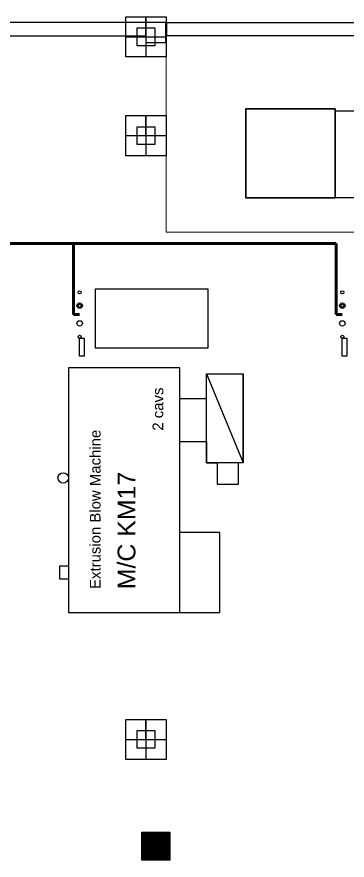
# Model space of a CAD drawing. Header units: millimetres. Extents: x -1052 to 3351, y 0 to 2015.
# Drawn here: x -470 to -415.2, y 1665.1 to 1805.3 of the extents above; entities that cross this region are included whole.
import ezdxf

# ---------------------------------------------------------------- set-up
doc = ezdxf.new("R2010")
doc.units = ezdxf.units.MM
for name, color, linetype, lineweight in [('AM_0', 7, 'Continuous', 25), ('AM_6', 2, 'Continuous', 35), ('AM_8', 7, 'Continuous', 15), ('Layer1', 50, 'Continuous', 25)]:
    doc.layers.add(name, color=color, linetype=linetype, lineweight=lineweight)
for name, color, linetype in [('COLUMN', 3, 'Continuous'), ('DRAIN', 5, 'Continuous'), ('Machine', 7, 'Continuous'), ('TITLE', 7, 'Continuous')]:
    doc.layers.add(name, color=color, linetype=linetype)
doc.styles.get("Standard").update_dxf_attribs({"font": 'arial.ttf'})
pattern_1 = [(45, (-1340.03854, 7703.07508), (-0.1359721316, 0.1359721316), [])]

msp = doc.modelspace()

# ---------------------------------------------------------------- hatches: boundary and pattern name
h = msp.add_hatch()
h.set_pattern_fill('_U', color=0, scale=0.192294, angle=45, style=0, pattern_type=0)
h.set_pattern_definition(pattern_1)
h.paths.add_polyline_path([(-444.6202, 1669.7374), (-449.2457, 1669.7374), (-449.2457, 1665.1119), (-444.6202, 1665.1119)])
h = msp.add_hatch()
h.set_pattern_fill('_U', color=0, scale=0.192294, angle=45, style=0, pattern_type=0)
h.set_pattern_definition(pattern_1)
h.paths.add_polyline_path([(-444.6202, 1669.7374), (-449.2457, 1669.7374), (-449.2457, 1665.1119), (-444.6202, 1665.1119)])

# ---------------------------------------------------------------- linework, layer by layer
for p, q in [((-451.9073, 1782.2116), (-451.9073, 1788.8679)), ((-451.9073, 1788.8679), (-445.2509, 1788.8679)), ((-448.5791, 1788.8679), (-448.5791, 1782.2116)), ((-448.5791, 1785.5398), (-448.5791, 1788.8679)), ((-445.2509, 1788.8679), (-445.2509, 1782.2116)), ((-451.9073, 1785.5398), (-445.2509, 1785.5398)), ((-445.2509, 1782.2116), (-451.9073, 1782.2116)), ((-438.5207, 1745.9332), (-432.456, 1731.1414)), ((-432.456, 1731.1414), (-432.456, 1745.9332)), ((-438.5207, 1741.7915), (-442.9582, 1741.7915)), ((-438.5207, 1734.6914), (-438.5207, 1731.1414)), ((-438.5207, 1731.1414), (-436.7456, 1731.1414)), ((-436.7456, 1731.1414), (-436.7456, 1727.5914)), ((-433.1956, 1727.5914), (-433.1956, 1731.1414)), ((-436.7456, 1727.5914), (-433.1956, 1727.5914)), ((-451.9073, 1681.8491), (-451.9073, 1688.5054)), ((-451.9073, 1688.5054), (-445.2509, 1688.5054)), ((-448.5791, 1688.5054), (-448.5791, 1681.8491)), ((-448.5791, 1685.1773), (-448.5791, 1688.5054)), ((-445.2509, 1688.5054), (-445.2509, 1681.8491)), ((-451.9073, 1685.1773), (-445.2509, 1685.1773)), ((-445.2509, 1681.8491), (-451.9073, 1681.8491))]:
    msp.add_line(p, q)
at = {"color": 0}
for p, q in [((-461.448, 1746.9332), (-461.448, 1706.2557)), ((-442.9582, 1746.9332), (-461.448, 1746.9332)), ((-442.9582, 1706.2557), (-442.9582, 1746.9332)), ((-438.5207, 1734.6914), (-438.5207, 1745.3416)), ((-442.9582, 1734.6914), (-438.5207, 1734.6914)), ((-436.3019, 1719.5683), (-442.9582, 1719.5683)), ((-436.3019, 1706.2557), (-436.3019, 1719.5683)), ((-461.448, 1713.969), (-462.9507, 1713.969)), ((-462.9507, 1713.969), (-462.9507, 1711.8812)), ((-462.9507, 1711.8812), (-461.448, 1711.8812)), ((-461.448, 1706.2557), (-442.9582, 1706.2557)), ((-442.9582, 1706.2557), (-436.3019, 1706.2557))]:
    msp.add_line(p, q, dxfattribs=at)
for points in [[(-580.5163, 1804.3441), (-580.5163, 1802.1252), (-448.5881, 1802.1248), (-448.588, 1804.3436)], [(-313.1985, 1804.3371), (-313.1985, 1802.1182), (-445.1267, 1802.1178), (-445.1267, 1804.3366)], [(-450.0583, 1787.0189), (-447.0999, 1787.0189), (-447.0999, 1784.0606), (-450.0583, 1784.0606)], [(-438.5207, 1745.9332), (-432.456, 1745.9332), (-432.456, 1731.1414), (-438.5207, 1731.1414)], [(-450.0583, 1686.6565), (-447.0999, 1686.6565), (-447.0999, 1683.6981), (-450.0583, 1683.6981)]]:
    msp.add_lwpolyline(points, close=True)
at = {"color": 3}
for centre, radius in [((-459.599, 1759.5062), 0.2515), ((-415.9631, 1759.5062), 0.2515), ((-459.599, 1757.2874), 0.4475), ((-415.9631, 1757.2874), 0.4475), ((-459.599, 1754.329), 0.4475), ((-415.9631, 1754.329), 0.4475)]:
    msp.add_circle(centre, radius, dxfattribs=at)
at = {"color": 0}
msp.add_circle((-462.33, 1728.6494), 0.8679, dxfattribs=at)
at = {"layer": 'AM_0'}
for p, q in [((-417.1785, 1789.6756), (-400.02, 1789.6756)), ((-417.1785, 1775.1797), (-417.1785, 1789.6756)), ((-400.02, 1775.1797), (-417.1785, 1775.1797)), ((-446.9329, 1669.7374), (-446.9329, 1665.1119)), ((-449.2457, 1667.4246), (-444.6202, 1667.4246))]:
    msp.add_line(p, q, dxfattribs=at)
for points in [[(-458.8594, 1748.9004), (-459.599, 1748.9004), (-459.599, 1751.8588), (-458.8594, 1751.8588)], [(-415.2235, 1748.9004), (-415.9631, 1748.9004), (-415.9631, 1751.8588), (-415.2235, 1751.8588)], [(-449.2457, 1669.7374), (-444.6202, 1669.7374), (-444.6202, 1665.1119), (-449.2457, 1665.1119)], [(-449.2457, 1669.7374), (-444.6202, 1669.7374), (-444.6202, 1665.1119), (-449.2457, 1665.1119)]]:
    msp.add_lwpolyline(points, close=True, dxfattribs=at)
for centre in [(-459.599, 1757.2874), (-415.9631, 1757.2874)]:
    msp.add_circle(centre, 0.2431, dxfattribs=at)
at = {"layer": 'AM_6'}
msp.add_lwpolyline([(-431.9703, 1789.9715), (-417.1785, 1789.9715), (-417.1785, 1775.1797), (-431.9703, 1775.1797)], close=True, dxfattribs=at)
at = {"layer": 'AM_8'}
msp.add_lwpolyline([(-445.2509, 1769.4755), (-328.043, 1769.4755), (-328.043, 1802.1181), (-445.2509, 1802.1181)], close=True, dxfattribs=at)
at = {"layer": 'COLUMN'}
for points in [[(-448.5881, 1801.0155), (-445.2599, 1801.0154), (-445.2598, 1804.3435), (-448.588, 1804.3436)], [(-448.5969, 1669.0888), (-445.2688, 1669.0887), (-445.2689, 1665.7605), (-448.597, 1665.7606)], [(-448.5969, 1669.0888), (-445.2688, 1669.0887), (-445.2689, 1665.7605), (-448.597, 1665.7606)], [(-448.592, 1665.7605), (-445.2639, 1665.7604), (-445.2638, 1669.0886), (-448.5919, 1669.0887)], [(-448.592, 1665.7605), (-445.2639, 1665.7604), (-445.2638, 1669.0886), (-448.5919, 1669.0887)]]:
    msp.add_lwpolyline(points, close=True, dxfattribs=at)
at = {"layer": 'DRAIN'}
for centre in [(-459.599, 1752.1103), (-415.9631, 1752.1103)]:
    msp.add_circle(centre, 0.2515, dxfattribs=at)
at = {"layer": 'Layer1', "color": 30, "linetype": 'Continuous', "lineweight": 100, "true_color": 0xff9701}
for p, q in [((-576.1983, 1767.6137), (-416.9631, 1767.6137)), ((-460.599, 1755.8062), (-460.599, 1767.6137)), ((-416.9631, 1755.8062), (-416.9631, 1767.6137)), ((-460.599, 1755.8062), (-459.599, 1755.8062)), ((-416.9631, 1755.8062), (-415.9631, 1755.8062))]:
    msp.add_line(p, q, dxfattribs=at)
at = {"layer": 'Machine', "color": 2}
msp.add_lwpolyline([(-438.2248, 1760.0239), (-457.0104, 1760.0239), (-457.0104, 1750.2613), (-438.2248, 1750.2613)], close=True, dxfattribs=at)
at = {"layer": 'TITLE'}
for p, q in [((-451.9073, 1798.6305), (-451.9073, 1805.2868)), ((-451.9073, 1805.2868), (-445.2509, 1805.2868)), ((-448.5791, 1805.2868), (-448.5791, 1798.6305)), ((-448.5791, 1801.9587), (-448.5791, 1805.2868)), ((-445.2509, 1805.2868), (-445.2509, 1798.6305)), ((-451.9073, 1801.9587), (-445.2509, 1801.9587)), ((-445.2509, 1798.6305), (-451.9073, 1798.6305))]:
    msp.add_line(p, q, dxfattribs=at)
msp.add_lwpolyline([(-450.0583, 1803.4379), (-447.0999, 1803.4379), (-447.0999, 1800.4795), (-450.0583, 1800.4795)], close=True, dxfattribs=at)

# ---------------------------------------------------------------- texts
at = {"layer": 'AM_6', "color": 7, "lineweight": -2, "attachment_point": 1, "rotation": 90}
for s, insert, char_height, width in [('2 cavs', (-447.4866, 1736.5008), 1.77502, 21.340091), ('Extrusion Blow Machine', (-457.9004, 1710.1879), 1.775018, 50.67011), ('M/C KM17', (-453.2896, 1710.1461), 2.95836, 35.246985)]:
    msp.add_mtext(s, dxfattribs=dict(at, insert=insert, char_height=char_height, width=width))

doc.saveas('drawing.dxf')
